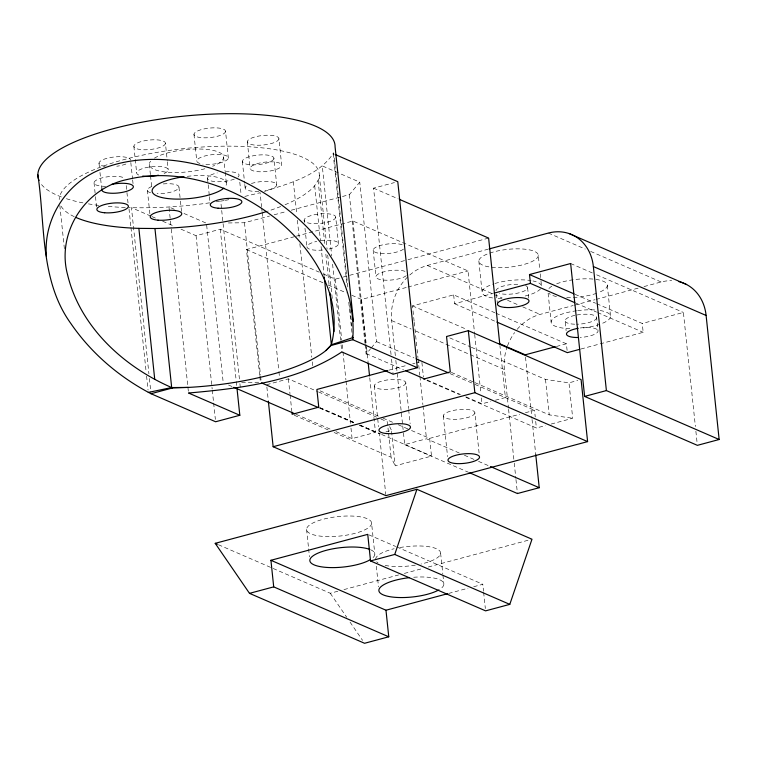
<?xml version="1.0" encoding="UTF-8"?>
<svg xmlns="http://www.w3.org/2000/svg" width="757" height="757" viewBox="0 0 757 757"><rect width="100%" height="100%" fill="white"/><g stroke="black" fill="none" stroke-linecap="round" stroke-linejoin="round"><path stroke-width="0.57" stroke-dasharray="3.79 2.84" d="M285.02 204.759A130.696 39.08 -6 0 0 314.694 185.72L318.091 180.355A130.696 39.08 -6 0 0 198.438 147.284A130.696 39.08 -6 0 0 59.216 199.574M291.218 210.219L349.365 194.644L359.755 182.172L339.41 173.344M365.129 344.7L366.123 354.106L370.58 348.759M371.318 347.87L376.522 341.634L359.755 182.172M264.42 191.445C289.165 183.27 318.782 176.059 333.705 152.782L347.842 287.253M180.989 229.172L196.063 235.711L220.268 229.229L319.189 272.151M228.349 222.955L244.473 222.747L269.558 216.029M274.119 214.799L286.657 211.44M391.057 354.56L373.57 188.162L394.473 182.56M259.689 375.368L246.46 249.536L295.154 236.496M296.29 236.184L352.961 221.006L468.015 270.93L474.563 333.26M323.494 274.025L335.323 279.153L342.136 277.327M343.271 277.024L406.859 259.992M407.995 259.689L488.615 238.086M395.343 355.686L391.653 320.59A46.679 39.364 -66.5 0 1 427.336 265.48L487.849 249.271M351.835 295.268L361.515 299.46L406.831 287.319M407.966 287.017L468.015 270.93M414.117 321.176L412.508 305.894L453.651 294.87L494.851 312.745M453.651 294.87L454.588 303.727L493.072 293.413M366.123 354.106L366.927 353.898L403.49 369.757M266.625 384.707L288.408 378.869L317.448 391.473M517.135 329.371A46.679 39.364 -66.5 0 1 540.091 314.41L573.2 305.535M574.345 305.232L594.898 299.725M596.033 299.422L638.283 288.105M643.989 286.572L661.116 281.983A46.679 39.364 -66.5 0 1 671.714 280.696M388.72 370.211L406.963 365.328M412.669 363.795L414.95 363.19M416.085 362.877L419.501 361.969M556.395 346.479L566.406 343.792L567.22 351.541M596.715 303.718L642.248 323.476L683.401 312.452L695.39 426.522M580.922 349.015L643.185 332.332L642.248 323.476M335.957 431.622L352.081 438.615L375.481 432.351L369.671 377.081M465.848 396.819L481.982 403.822L490.896 401.428M495.352 400.235L505.383 397.548L499.961 345.958M385.975 431.859L391.483 430.392L395.201 465.82L431.509 456.102L429.654 438.379L410.133 429.91M471.289 347.236L545.494 379.437L568.98 382.834L577.79 380.478M403.462 432.909L404.692 444.614L426.475 438.776L460.086 453.358M429.654 438.379L519.718 414.249M525.415 412.726L534.537 410.285L535.237 416.927M465.933 397.416L536.401 427.998L545.475 425.566M551.153 424.043L572.708 418.271L568.98 382.834M218.442 544.737L330.27 593.261L338.247 591.122M343.943 589.599L398.646 574.942M404.342 573.418L422.576 568.535M428.273 567.002L530.837 539.533M448.627 593.431L467.987 588.246M473.683 586.722L482.796 584.281L483.524 591.217M244.804 196.432L260.096 192.723L261.572 206.756M225.331 200.359L228.784 199.678M209.557 202.829C182.863 206.718 155.838 208.307 128.87 207.655M216.256 201.797L219.606 201.286M224.176 200.577L220.722 201.116L221.583 209.301M241.653 382.465L260.077 382.228M475.008 382.673L549.222 414.874L572.708 418.271M548.361 233.061L585.227 249.053M590.649 251.409L661.116 281.983M570.646 263.521L592.334 272.936M596.667 274.819L683.401 312.452M338.341 172.87L322.274 165.906L331.736 255.998M373.57 188.162L398.296 198.892M575.036 294.312L595.627 303.245M575.963 303.169L596.563 312.102M597.642 312.575L643.185 332.332M427.336 265.48L502.146 297.946M507.568 300.292L517.324 304.532M522.746 306.878L540.091 314.41M495.939 313.218L566.406 343.792M454.588 303.727L495.788 321.602M412.508 305.894L466.719 329.409M174.328 209.292L168.972 206.973L170.325 219.842M183.97 213.474L206.462 223.239L223.22 382.701M246.46 249.536L323.882 283.137M328.178 285.001L346.46 292.931M449.772 337.906L470.211 346.772M150.832 216.086L131.453 207.673L148.921 373.826M151.911 216.559L156.216 218.423M162.679 221.224L174.526 226.371M391.653 320.59L411.165 329.049M415.508 330.932L504.408 369.511L508.467 408.127M451.352 372.406L473.939 382.209M376.522 341.634L413.984 357.891M449.97 373.589L474.194 384.017M474.913 384.405L534.537 410.285M427.147 380.023L460.474 394.492M426.901 380.487L459.423 394.596M320.154 390.867L378.699 416.265M383.033 418.148L393.877 422.851M398.21 424.734L409.054 429.437M318.527 391.937L376.598 417.135M380.903 419L387.357 421.8L388.436 432.096M464.42 455.241L474.175 459.48M478.509 461.363L489.353 466.066M319.842 407.645L355.62 423.163M359.954 425.046L380.553 433.988M381.642 434.461L431.509 456.102M319.747 407.758L354.446 422.813M359.859 425.16L379.38 433.629L385.777 494.472M404.692 444.614L468.659 472.368M319.568 408.089L353.973 423.021M359.348 425.349L375.481 432.351M228.529 385.01L232.778 386.846M296.167 414.353L331.651 429.749M294.284 415.233L329.778 430.638M334.083 432.502L391.076 457.237L395.201 465.82M368.82 534.821L395.703 546.488M396.772 546.951L482.796 584.281M330.27 593.261L346.753 617.305M350.056 622.122L362.584 640.394M389.647 426.57L391.483 430.392M695.882 431.225L697.121 442.987M607.313 285.417L610.577 316.426M576.843 314.988A15.869 4.75 -6 0 1 596.639 317.732L598.039 331.027A15.869 4.75 -6 0 1 580.108 337.442M574.885 315.376A15.869 4.75 -6 0 0 565.063 320.703L566.113 330.667M548.115 293.3L551.134 322.018M538.284 255.459A29.873 8.933 -6 0 1 493.564 267.439A29.873 8.933 -6 0 1 493.838 251.863A29.873 8.933 -6 0 1 538.284 255.459L539.732 269.246M540.214 273.835L540.82 279.579M540.943 280.724L541.539 286.468A29.873 8.933 -6 0 0 532.947 280.932M545.494 379.437L549.222 414.874M527.61 287.783L528.888 299.961M535.701 421.356L536.401 427.998M525.509 357.172L531.934 418.318M532.057 419.501L535.767 454.777M508.59 409.291L514.117 461.95M514.24 463.114L515.839 478.329M515.962 479.503L517.438 493.536M496.384 294.076L497.311 302.932M478.84 261.051L482.095 292.06M474.686 334.433L480.865 393.233M481.367 397.936L481.982 403.822M474.876 412.858A15.869 4.75 -6 0 1 451.115 419.227A15.869 4.75 -6 0 1 451.257 410.947A15.869 4.75 -6 0 1 474.876 412.858L479.162 453.661M483.647 592.371L485.341 608.543M443.29 415.83L447.576 456.632M421.904 362.461L423.418 376.854M440.621 553.197L442.798 573.872M442.921 575.017L443.886 584.205M414.24 322.35L416.956 348.229M417.079 349.403L417.949 357.635M418.072 358.809L419.804 375.273M419.927 376.447L422.889 404.673M423.012 405.847L426.475 438.776M405.837 382.91A15.869 4.75 -6 0 1 382.086 389.268A15.869 4.75 -6 0 1 382.228 380.998A15.869 4.75 -6 0 1 405.837 382.91L408.534 408.553M408.657 409.717L410.133 423.702M395.835 360.37L402.601 424.724M402.724 425.888L403.339 431.745M391.539 359.178L393.12 374.204M373.173 250.122L375.964 276.693M388.559 433.231L391.076 457.237M374.261 385.871L378.547 426.674M361.515 299.46L366.085 342.978M366.577 347.681L368.063 361.789M352.961 221.006L365.82 343.309M365.943 344.482L366.927 353.898M349.365 194.644L365.006 343.527M349.81 305.97L350.056 308.307M350.179 309.471L352.024 327.015M333.165 153.643L346.933 284.689M348.778 302.242L351.977 332.664M376.333 566.208L378.5 586.874M371.592 523.248A32.674 9.775 -6 0 1 322.681 536.353A32.674 9.775 -6 0 1 322.974 519.311A32.674 9.775 -6 0 1 371.592 523.248L374.847 554.256M335.72 217.193A15.869 4.75 -6 0 1 311.96 223.561A15.869 4.75 -6 0 1 312.102 215.281A15.869 4.75 -6 0 1 335.72 217.193L338.511 243.773M335.323 279.153L341.729 340.13M342.221 344.813L342.836 350.68M342.959 351.854L345.921 379.995M346.044 381.168L350.482 423.371M350.974 428.065L352.081 438.615M332.597 264.193L340.593 340.243M341.085 344.927L341.823 351.948M319.293 175.113L327.081 249.185M327.696 255.062L332.276 298.561M318.091 180.355L324.99 245.949M325.851 254.153L329.418 288.124M314.694 185.72L320.448 240.688M321.063 246.536L324.128 275.775M304.134 220.164L304.38 222.473M304.986 228.254L306.926 246.744M293.338 181.661L296.782 214.42M297.397 220.268L299.365 238.994M299.857 243.678L311.78 357.172M312.272 361.855L312.764 366.53M278.907 138.749A15.869 4.75 -6 0 1 255.147 145.117A15.869 4.75 -6 0 1 255.289 136.837A15.869 4.75 -6 0 1 278.907 138.749L281.699 165.329A15.869 4.75 -6 0 1 257.938 171.688A15.869 4.75 -6 0 1 258.08 163.417A15.869 4.75 -6 0 1 281.699 165.329M273.93 158.355A15.869 4.75 -6 0 1 250.17 164.714A15.869 4.75 -6 0 1 250.321 156.444A15.869 4.75 -6 0 1 273.93 158.355L276.721 184.926M306.576 529.361L308.506 547.737M308.629 548.882L309.471 556.925M288.408 378.869L289.969 393.725M290.092 394.87L291.776 410.871M261.695 207.929L262.064 211.44M262.187 212.613L278.794 370.57M278.917 371.744L279.532 377.592M247.321 141.72L250.113 168.291M266.871 387.045L268.224 399.914M242.354 161.317L244.653 183.279M244.776 184.434L245.145 187.897M244.473 222.747L260.493 375.15M260.616 376.333L261.108 381.036M239.799 182.191L241.133 194.899M259.812 376.541L260.304 381.254M225.539 131.349A15.869 4.75 -6 0 1 201.778 137.708A15.869 4.75 -6 0 1 201.93 129.438A15.869 4.75 -6 0 1 225.539 131.349L228.33 157.929M223.618 157.276L225.075 171.139M225.198 172.293L226.409 183.847M221.706 210.474L239.411 378.964M239.903 383.648L240.272 387.158M220.268 229.229L236.165 380.487M236.288 381.66L236.78 386.344M207.494 178.226L209.31 195.561M209.434 196.716L210.285 204.806M193.962 134.32L196.754 160.891M196.063 235.711L212.168 388.994M212.291 390.167L213.521 401.863M213.644 403.036L215.367 419.416M178.974 187.216L180.308 199.924M180.431 201.088L181.642 212.641M165.442 143.31A15.869 4.75 -6 0 1 141.682 149.668A15.869 4.75 -6 0 1 141.824 141.398A15.869 4.75 -6 0 1 165.442 143.31L167.259 160.635M167.382 161.799L168.234 169.88M170.448 221.016L171.186 228.027M171.309 229.201L188.531 393.015M149.309 164.26L150.406 174.659M150.529 175.813L151.741 187.367M147.388 190.187L150.066 215.613M133.857 146.271L136.648 172.851M130.819 162.528L132.522 178.699M132.645 179.854L133.251 185.635M149.403 378.509L150.88 392.552M128.993 208.828L130.838 226.362M130.961 227.535L146.082 371.365M146.574 376.04L148.05 390.073M126.211 185.597L126.816 191.37M126.939 192.524L128.274 205.242M98.997 163.181L99.489 167.808M99.971 172.426L101.798 189.761M94.029 182.787L95.363 195.495M95.486 196.65L96.574 207.049M59.831 205.421L64.383 248.722M280.724 206.519A130.696 39.08 -6 0 1 267.883 211.118M74.252 216.672A130.696 39.08 -6 0 1 60.248 204.598M225.425 171.811A15.869 4.75 -6 0 1 237.84 177.195M234.386 179.068A15.869 4.75 -6 0 1 210.105 180.63A15.869 4.75 -6 0 1 217.316 172.899M138.73 175.047A15.869 4.75 -6 0 1 143.452 168.309A15.869 4.75 -6 0 1 164.591 167.165A15.869 4.75 -6 0 1 163.55 173.694M406.31 275.671A15.869 4.75 -6 0 1 382.626 279.976A15.869 4.75 -6 0 1 381.15 272.69A15.869 4.75 -6 0 1 405.468 271.536M320.741 240.717A15.869 4.75 -6 0 1 337.991 242.59A15.869 4.75 -6 0 1 328.689 249.1M322.633 250.037A15.869 4.75 -6 0 1 307.219 247.643A15.869 4.75 -6 0 1 316.757 241.407M105.649 186.298A15.869 4.75 -6 0 1 98.713 178.974A15.869 4.75 -6 0 1 125.094 178.633M403.519 249.091A15.869 4.75 -6 0 1 379.834 253.396A15.869 4.75 -6 0 1 378.349 246.12A15.869 4.75 -6 0 1 402.677 244.956M125.312 207.522A149.366 44.663 -6 0 1 105.573 206.159M98.703 205.384A149.366 44.663 -6 0 1 87.329 203.69M82.948 202.876A149.366 44.663 -6 0 1 65.783 198.504M61.402 196.971A149.366 44.663 -6 0 1 39.97 182.333M125.899 164.023A15.869 4.75 -6 0 1 116.767 166.237M105.109 166.389A15.869 4.75 -6 0 1 107.882 158.071A15.869 4.75 -6 0 1 130.583 160.21M163.266 183.923A15.869 4.75 -6 0 1 178.652 188.181A15.869 4.75 -6 0 1 157.059 193.688M150.605 192.789A15.869 4.75 -6 0 1 153.633 185.815M251.39 183.525A15.869 4.75 -6 0 1 275.132 182.967A15.869 4.75 -6 0 1 264.941 190.641M258.79 191.341A15.869 4.75 -6 0 1 247.302 185.314M199.962 163.493A15.869 4.75 -6 0 1 209.206 155.071A15.869 4.75 -6 0 1 227.942 158.998A15.869 4.75 -6 0 1 202.867 164.108M102.356 188.474A15.869 4.75 -6 0 1 103.028 187.821M154.39 158.175A37.339 11.166 -6 0 1 209.235 149.725A37.339 11.166 -6 0 1 212.603 166.247M204.873 168.754A37.339 11.166 -6 0 1 163.692 171.811A37.339 11.166 -6 0 1 150.624 161.232M187.301 176.324A37.339 11.166 -6 0 1 225.094 186.875M370.58 549.743A32.674 9.775 -6 0 1 371.422 558.921M413.663 577.25A32.674 9.775 -6 0 1 439.438 589.533M399.866 547.548A32.674 9.775 -6 0 1 438.852 550.121A32.674 9.775 -6 0 1 420.958 564.05M415.338 565.138A32.674 9.775 -6 0 1 385.01 565.375M378.017 562.848A32.674 9.775 -6 0 1 376.674 561.76M375.604 559.319A32.674 9.775 -6 0 1 394.151 548.721M504.408 369.511A46.679 39.364 -66.5 0 1 507.143 346.876M507.483 345.921A46.679 39.364 -66.5 0 1 514.646 332.531M556.688 283.828A29.873 8.933 -6 0 1 598.721 279.882A29.873 8.933 -6 0 1 598.503 292.599M596.582 293.3A29.873 8.933 -6 0 1 566.596 297.605M556.471 296.545A29.873 8.933 -6 0 1 548.844 293.243M548.92 288.587A29.873 8.933 -6 0 1 551.929 286.137M580.269 327.97A15.869 4.75 -6 0 1 598.039 331.027M596.639 317.732A15.869 4.75 -6 0 1 576.683 324.223M574.733 324.204A15.869 4.75 -6 0 1 565.063 320.703M525.538 285.588A15.869 4.75 -6 0 1 520.523 292.41A15.869 4.75 -6 0 1 499.242 293.347M496.034 290.745A15.869 4.75 -6 0 1 519.785 284.386M540.489 288.89A29.873 8.933 -6 0 1 524.582 296.148M501.863 298.674A29.873 8.933 -6 0 1 496.829 298.447M492.589 297.946A29.873 8.933 -6 0 1 493.848 283.828M494.908 283.497A29.873 8.933 -6 0 1 531.054 280.582M600.083 310.531A29.873 8.933 -6 0 1 601.758 323.599M599.847 324.308A29.873 8.933 -6 0 1 580.695 328.216M569.851 328.614A29.873 8.933 -6 0 1 551.333 320.987A29.873 8.933 -6 0 1 576.569 310.748M577.686 310.597A29.873 8.933 -6 0 1 595.844 310.039"/><path stroke-width="1.14" d="M46.432 256.358C43.187 219.388 66.067 183.241 100.388 169.511C135.938 154.788 176.22 157.532 212.348 168.697C284.235 192.458 359.159 257.475 352.715 339.685L331.169 345.457L325.898 350.567A130.696 39.08 -6 0 1 188.37 387.414L172.558 387.944L151.003 393.716C119.218 377.118 91.143 353.14 70.836 323.485C39.752 280.364 45.373 224.536 37.85 174.744M331.169 345.457L331.358 344.776C343.801 296.252 312.717 248.57 276.362 219.095C235.058 186.392 179.428 166.833 126.949 179.551C84.746 188.285 56.169 233.156 67.647 275.009C80.27 327.185 123.77 366.757 171.678 387.556L172.558 387.944M370.533 560.937L394.738 554.446L416.927 489.296L531.982 539.221L509.792 604.37L485.587 610.861L370.533 560.937L367.741 534.357L270.921 560.294L273.712 586.874L388.767 636.798L385.975 610.218L270.921 560.294M325.898 350.567L331.358 344.776L353.131 337.537M488.994 248.968L548.361 233.061A46.679 39.364 -66.5 0 1 593.365 266.549L706.111 315.47L719.15 439.505L697.367 445.343L584.612 396.413L570.646 263.521L529.493 274.545L530.43 283.411L574.875 302.696M494.207 293.11L530.43 283.411M268.347 401.087L273.145 446.715L385.9 495.646L587.602 441.605L581.083 379.598L468.337 330.667L446.545 336.505L450.273 371.942L423.646 379.068M387.584 370.514L316.899 389.458L318.763 407.171L292.136 414.306L291.89 412.016M237.026 388.691L239.818 415.271L215.613 421.753L151.003 393.716M335.313 154.579L397.775 181.68L417.325 367.722L393.12 374.204L341.823 351.948C296.886 381.651 241.038 388.388 188.531 393.015L239.818 415.271M555.288 346.772L525.263 354.815L499.242 343.527M579.786 349.318L567.343 352.648L496.866 322.075M273.145 446.715L474.847 392.684L587.602 441.605M584.612 396.413L606.395 390.574L719.15 439.505M388.767 636.798L364.562 643.28L249.507 593.356L215.215 543.337L416.927 489.296M535.767 454.777L539.23 487.707L517.438 493.536L469.737 472.841M249.507 593.356L273.712 586.874M385.975 610.218L447.482 593.743M148.296 392.41L171.678 387.556L188.37 387.414M76.306 217.609A130.696 39.08 -6 0 0 138.862 228.368L154.948 228.51A130.696 39.08 -6 0 0 266.833 211.449M569.16 233.591L686.637 284.556M399.374 199.356L488.615 238.086L499.838 344.785M529.493 274.545L573.948 293.839M416.132 358.827L448.39 372.822M417.325 367.722L352.715 339.685L352.346 336.174M405.638 370.693L424.989 379.087M490.441 466.53L539.23 487.707M261.506 382.891L318.489 407.626M233.837 387.31L295.088 413.89M394.738 554.446L509.792 604.37M215.215 543.337L217.373 544.274M593.365 266.549L606.395 390.574M468.337 330.667L474.847 392.684M368.186 362.963L369.548 375.898M353.434 321.432L335.077 146.792A149.366 44.663 -6 0 0 177.517 116.815A149.366 44.663 -6 0 0 39.023 180.488M329.91 292.808L333.979 331.462M324.251 276.948L331.358 344.776M154.948 228.51L171.678 387.556M138.862 228.368L154.75 379.475M158.412 175.217A15.869 4.75 -6 0 1 142.761 176.059M111.62 184.434A15.869 4.75 -6 0 1 132.853 185.607A15.869 4.75 -6 0 1 119.559 192.817A15.869 4.75 -6 0 1 101.798 189.761M223.873 188.105A37.339 11.166 -6 0 1 181.841 199.053A37.339 11.166 -6 0 1 152.119 190.556A37.339 11.166 -6 0 1 184.065 176.731M370.41 559.584A32.674 9.775 -6 0 1 321.744 566.879A32.674 9.775 -6 0 1 320.722 552.042A32.674 9.775 -6 0 1 369.7 549.393M438.549 590.053A32.674 9.775 -6 0 1 383.241 594.879A32.674 9.775 -6 0 1 409.423 577.648M678.934 281.651A46.679 39.364 -66.5 0 1 706.111 315.47M578.083 337.508A15.869 4.75 -6 0 1 566.463 333.988A15.869 4.75 -6 0 1 578.244 328.283M104.646 212.755A15.869 4.75 -6 0 0 128.397 206.396A15.869 4.75 -6 0 0 104.788 204.485A15.869 4.75 -6 0 0 104.646 212.755M218.111 208.203A15.869 4.75 -6 0 0 241.862 201.835A15.869 4.75 -6 0 0 218.253 199.924A15.869 4.75 -6 0 0 218.111 208.203M158.005 220.155A15.869 4.75 -6 0 0 181.765 213.796A15.869 4.75 -6 0 0 158.147 211.884A15.869 4.75 -6 0 0 158.005 220.155M386.742 433.562A15.869 4.75 -6 0 0 410.493 427.203A15.869 4.75 -6 0 0 386.884 425.292A15.869 4.75 -6 0 0 386.742 433.562M455.771 463.521A15.869 4.75 -6 0 0 479.531 457.152A15.869 4.75 -6 0 0 455.913 455.25A15.869 4.75 -6 0 0 455.771 463.521M505.25 307.437A15.869 4.75 -6 0 0 529.011 301.068A15.869 4.75 -6 0 0 505.392 299.157A15.869 4.75 -6 0 0 505.25 307.437"/></g></svg>
